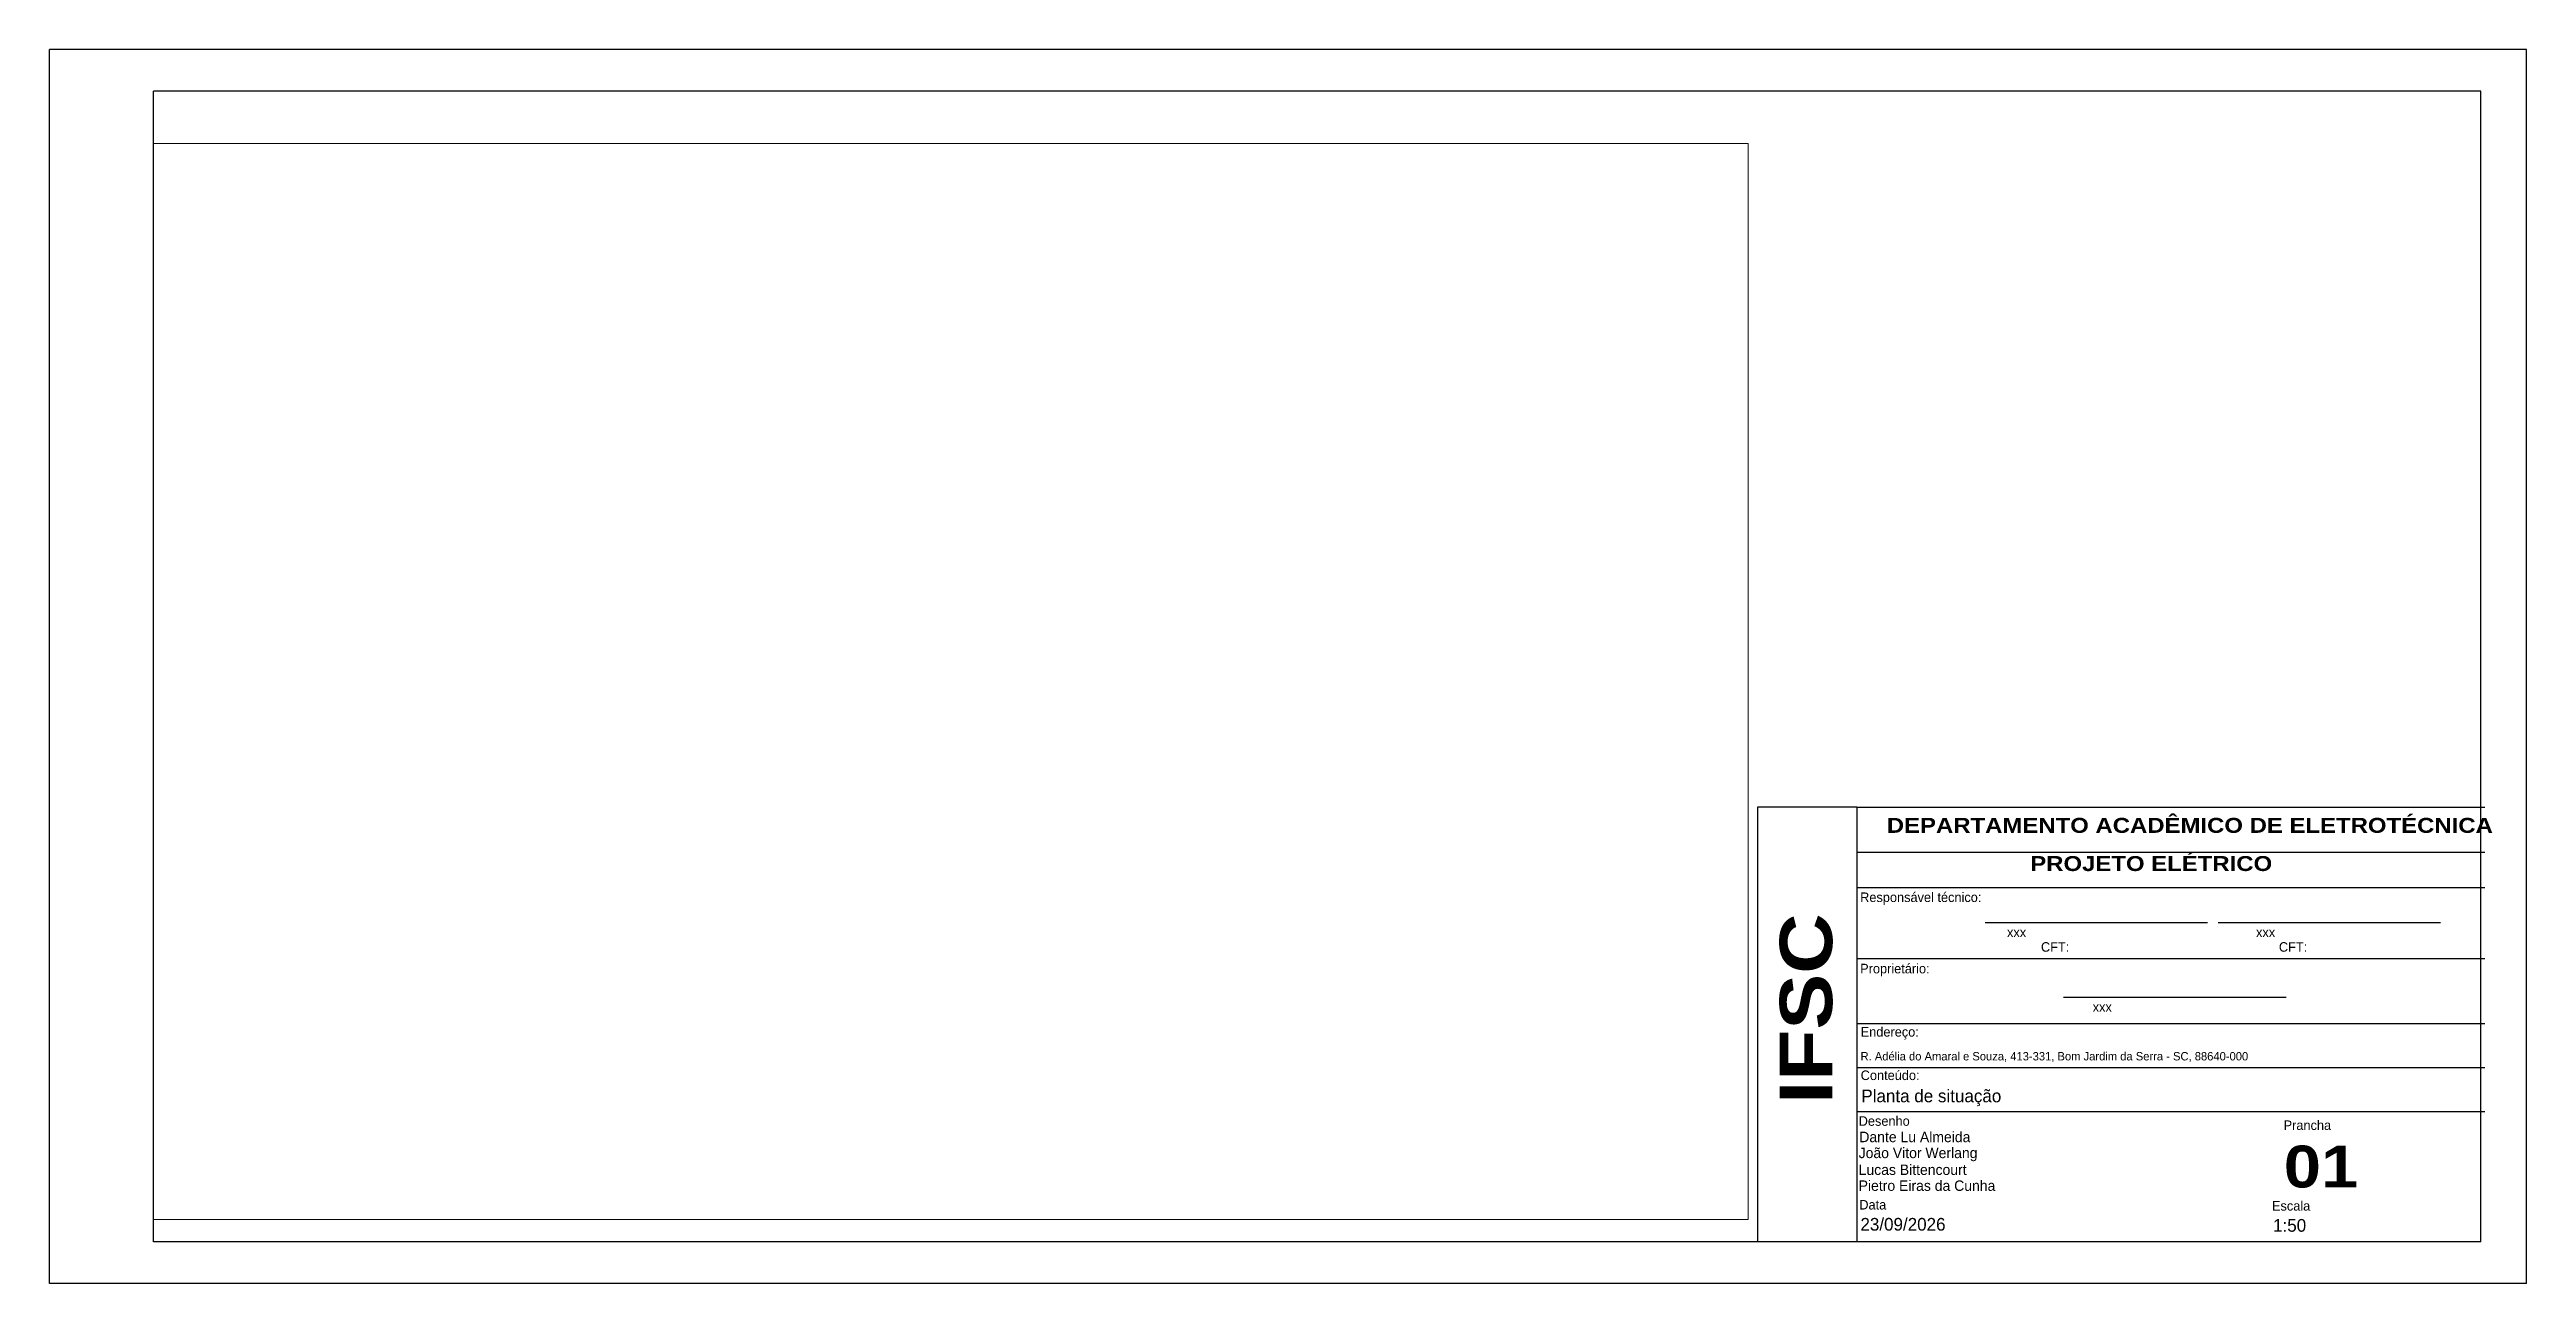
# Paper-space layout 'Layout1' of a CAD drawing. Extents: x 1 to 594, y 0 to 295.
import ezdxf

# ---------------------------------------------------------------- set-up
doc = ezdxf.new("R2010")
doc.units = 0
doc.header["$MEASUREMENT"] = 0
for name, color, linetype in [('PRANCHA-1', 1, 'Continuous'), ('PRANCHA-2', 4, 'Continuous'), ('PRANCHA-8', 6, 'Continuous'), ('view', 3, 'Continuous')]:
    doc.layers.add(name, color=color, linetype=linetype)
doc.styles.add('ARIAL2', font='')
doc.styles.get('ARIAL2').set_extended_font_data('Arial Black')

psp = doc.layouts.get("Layout1")

# ---------------------------------------------------------------- linework, layer by layer
at = {"layer": 'PRANCHA-1'}
for p, q in [((593.54, 295.48), (0.81, 295.48)), ((0.81, 0.08), (0.81, 295.48)), ((593.54, 0.08), (593.54, 295.48)), ((464.01, 86.47), (517.24, 86.47)), ((519.75, 86.47), (572.98, 86.47)), ((482.78, 68.6), (536.01, 68.6)), ((593.54, 0.08), (0.81, 0.08))]:
    psp.add_line(p, q, dxfattribs=at)
at = {"layer": 'PRANCHA-8'}
for p, q in [((25.68, 10.03), (25.68, 285.53)), ((582.6, 285.53), (25.68, 285.53)), ((582.6, 10.03), (582.6, 285.53)), ((409.54, 114.11), (409.54, 10.03)), ((433.33, 114.11), (409.54, 114.11)), ((433.33, 114.11), (583.6, 114.11)), ((433.33, 114.11), (433.33, 10.03)), ((433.33, 103.34), (583.6, 103.34)), ((433.33, 94.89), (583.6, 94.89)), ((433.33, 77.9), (583.6, 77.9)), ((433.33, 62.33), (583.6, 62.33)), ((433.33, 51.79), (583.6, 51.79)), ((433.33, 41.26), (583.6, 41.26)), ((582.6, 10.03), (25.68, 10.03))]:
    psp.add_line(p, q, dxfattribs=at)

# ---------------------------------------------------------------- texts
at = {"layer": 'PRANCHA-1', "style": 'ARIAL2'}
psp.add_text('IFSC', height=12.532, rotation=90, dxfattribs=at).set_placement((427.4, 43.04))
psp.add_text('01', height=10.025, dxfattribs=at).set_placement((535.46, 23.06))
at = {"layer": 'PRANCHA-1', "char_height": 3.5805, "width": 160.1989, "attachment_point": 1}
for s, insert in [('{\\fArial Black|b0|i0|c0|p34;DEPARTAMENTO ACADÊMICO DE ELETROTÉCNICA}', (440.47, 111.54)), ('{\\fArial Black|b0|i0|c0|p34;PROJETO ELÉTRICO}', (474.8, 102.4))]:
    psp.add_mtext(s, dxfattribs=dict(at, insert=insert))
at = {"layer": 'PRANCHA-2'}
for s, height, p in [('Responsável técnico:', 2.2826, (434.09, 91.4)), ('xxx', 2.283, (469.24, 83.01)), ('xxx', 2.283, (528.83, 83.01)), ('CFT: ', 2.283, (477.36, 79.5)), ('CFT: ', 2.283, (534.3, 79.5)), ('Proprietário:', 2.2826, (434.09, 74.32)), ('xxx', 2.283, (489.74, 65.13)), ('Endereço:', 2.283, (434.22, 59.18)), ('R. Adélia do Amaral e Souza, 413-331, Bom Jardim da Serra - SC, 88640-000', 2, (434.19, 53.48)), ('Conteúdo:', 2.283, (434.22, 48.78)), ('Planta de situação', 3.0435, (434.38, 43.46)), ('Desenho', 2.283, (433.74, 37.83)), ('Dante Lu Almeida', 2.5, (433.9, 33.91)), ('Prancha', 2.283, (535.43, 36.83)), ('João Vitor Werlang', 2.5, (433.74, 30.09)), ('Lucas Bittencourt', 2.5, (433.74, 26.06)), ('Pietro Eiras da Cunha', 2.5, (433.74, 22.25)), ('Data', 2.283, (433.89, 17.79)), ('Escala', 2.283, (532.64, 17.52)), ('23/09/2026', 3.043, (434.16, 12.73)), ('1:50', 3.043, (532.91, 12.47))]:
    psp.add_text(s, height=height, dxfattribs=at).set_placement(p)

# ---------------------------------------------------------------- viewports
at = {"layer": 'view'}
psp.add_viewport(center=(216.47, 144.18), size=(381.59, 257.5937), view_center_point=(165.165, 414.152), view_height=85.86458, dxfattribs=at)

doc.saveas('drawing.dxf')
